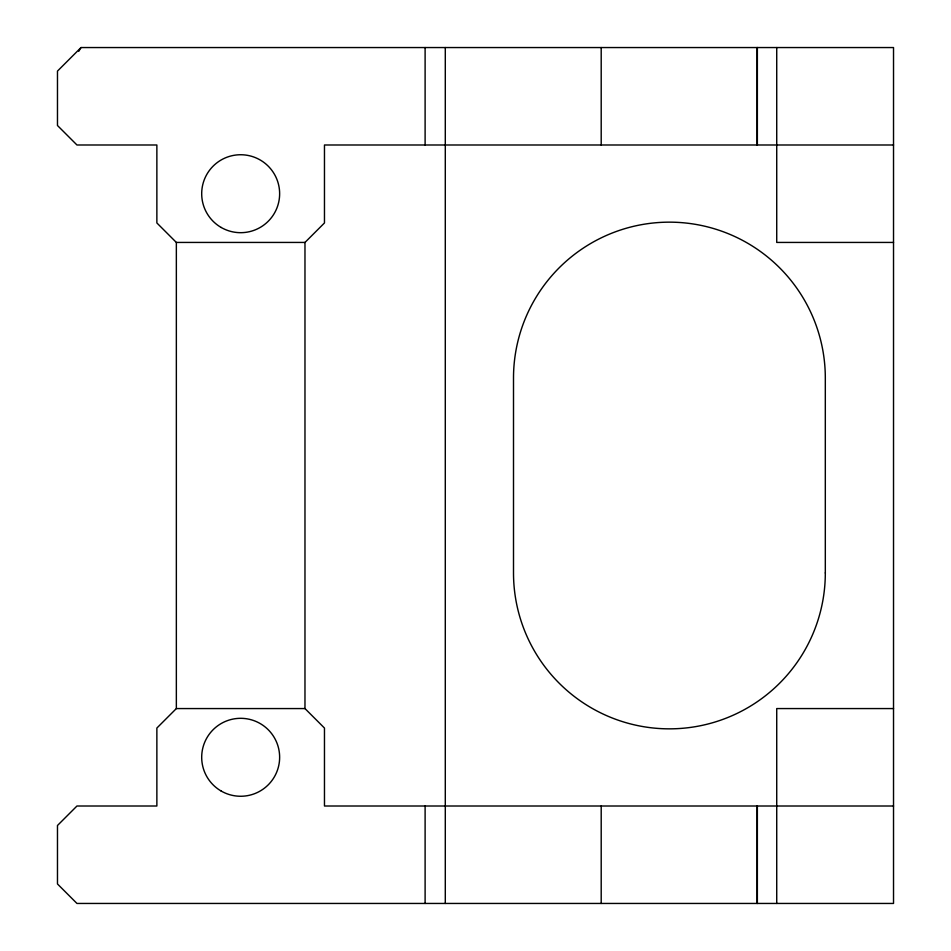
<?xml version="1.0" encoding="UTF-8"?>
<svg xmlns="http://www.w3.org/2000/svg" width="951" height="951" viewBox="0 0 951 951"><rect width="100%" height="100%" fill="white"/><g stroke="black" fill="none" stroke-linecap="round" stroke-linejoin="round"><path stroke-width="1.43" d="M78.743 51.318L81.025 47.55L893.524 47.55L893.524 903.45L76.96 903.45L57.476 883.966L57.476 825.492L76.96 806.008L156.867 806.008L156.867 728.05L176.351 708.566L176.351 242.434L156.867 222.95L156.867 144.992L76.96 144.992L57.476 125.508L57.476 71.099L81.025 47.55M893.524 806.008L324.469 806.008L324.469 728.05L304.974 708.566L304.974 242.434L324.469 222.95L324.469 144.992L893.524 144.992M176.351 242.434L304.974 242.434M893.524 242.434L776.729 242.434L776.729 47.55M176.351 708.566L304.974 708.566M893.524 708.566L776.729 708.566L776.729 903.45M757.365 47.55L757.365 144.992M757.365 806.008L757.365 903.45M757.103 47.55L757.103 144.992M757.103 806.008L757.103 903.45M601.198 47.55L601.198 144.992M601.198 806.008L601.198 903.45M445.294 47.55L445.294 903.45M425.109 47.55L425.109 144.992M425.109 806.008L425.109 903.45M825.313 572.942L825.313 378.058A155.905 155.905 0 0 0 669.409 222.154A155.905 155.905 0 0 0 513.504 378.058L513.504 572.942A155.905 155.905 0 0 0 669.409 728.846A155.905 155.905 0 0 0 825.313 572.942M221.179 791.042A38.979 38.979 0 0 0 279.642 757.293A38.979 38.979 0 0 0 221.179 723.533A38.979 38.979 0 0 0 221.179 791.042M221.179 227.467A38.979 38.979 0 0 0 279.642 193.707A38.979 38.979 0 0 0 221.179 159.958A38.979 38.979 0 0 0 221.179 227.467"/></g></svg>
